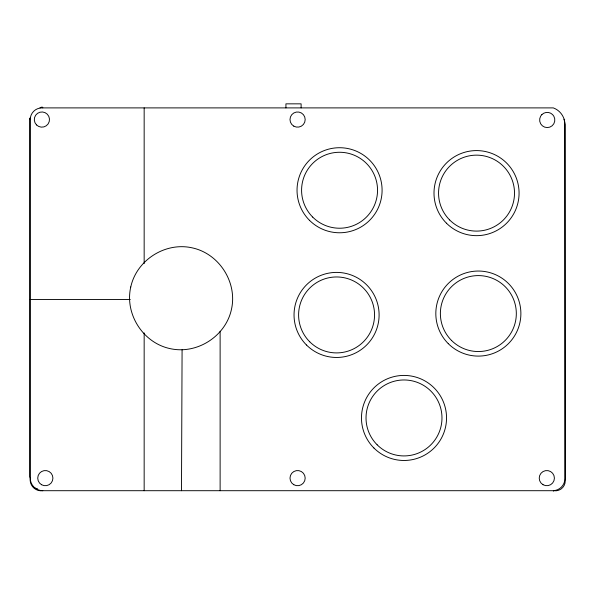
<?xml version="1.0" encoding="UTF-8"?>
<svg xmlns="http://www.w3.org/2000/svg" width="595" height="595" viewBox="0 0 595 595"><rect width="100%" height="100%" fill="white"/><g stroke="black" fill="none" stroke-linecap="round" stroke-linejoin="round"><path stroke-width="0.89" d="M181.49 490.704L182.085 349.8M553.343 491.158L553.811 490.704A9.884 9.884 0 0 0 565.25 480.678L564.945 124.534L564.127 119.216M564.224 119.565L564.692 119.565M30.233 299.493L130.268 299.493M42.803 490.704L552.74 490.704A12.205 12.205 0 0 0 564.945 478.499L564.945 124.534A17.709 17.709 0 0 0 553.313 107.896L41.895 107.896A11.662 11.662 0 0 0 30.233 119.565L30.233 478.135A11.141 11.082 -90 0 0 42.803 490.704A12.569 12.569 0 0 1 30.233 478.135L29.75 476.811L29.75 118.517A10.368 2.425 -47.5 0 1 30.464 117.423M35.15 488.108L37.701 488.971M29.75 118.517L30.233 119.565M301.115 107.896L301.115 103.842L285.927 103.842L285.927 107.896M220.12 331.289L220.12 490.704M144.161 107.896L144.161 263.622M144.161 332.91L144.161 490.704M39.969 107.911A10.368 2.425 -47.5 0 1 42.803 107.896M130.766 286.954C124.563 313.848 142.845 342.69 169.82 348.558C196.722 354.761 225.564 336.472 231.425 309.497C237.628 282.595 219.347 253.76 192.371 247.892C165.47 241.689 136.634 259.978 130.766 286.954M541.866 114.604L540.654 116.181A7.594 7.594 0 0 0 547.236 127.575A7.594 7.594 0 0 0 553.811 116.181L552.606 114.604A7.594 7.594 0 0 0 541.866 114.604M293.789 126.14A7.594 7.594 0 0 0 305.183 119.565A7.594 7.594 0 0 0 293.789 112.983A7.594 7.594 0 0 0 293.789 126.14M543.019 484.709A7.594 7.594 0 0 0 554.406 478.135A7.594 7.594 0 0 0 543.019 471.56A7.594 7.594 0 0 0 543.019 484.709M293.789 484.709A7.594 7.594 0 0 0 305.183 478.135A7.594 7.594 0 0 0 293.789 471.56A7.594 7.594 0 0 0 293.789 484.709M36.526 124.935A7.594 7.594 0 0 0 49.236 121.529A7.594 7.594 0 0 0 39.932 112.224A7.594 7.594 0 0 0 36.526 124.935M41.524 484.709A7.594 7.594 0 0 0 52.918 478.135A7.594 7.594 0 0 0 41.524 471.56A7.594 7.594 0 0 0 41.524 484.709M373.928 448.02A42.535 42.535 0 0 0 445.09 428.958A42.535 42.535 0 0 0 392.998 376.866A42.535 42.535 0 0 0 373.928 448.02M377.148 444.8A37.976 37.976 0 0 0 440.687 427.775A37.976 37.976 0 0 0 394.173 381.261A37.976 37.976 0 0 0 377.148 444.8M448.273 343.642A42.535 42.535 0 0 0 519.435 324.58A42.535 42.535 0 0 0 467.343 272.488A42.535 42.535 0 0 0 448.273 343.642M451.501 340.422A37.976 37.976 0 0 0 515.032 323.397A37.976 37.976 0 0 0 468.525 276.883A37.976 37.976 0 0 0 451.501 340.422M306.499 345.011A42.535 42.535 0 0 0 377.654 325.941A42.535 42.535 0 0 0 325.562 273.849A42.535 42.535 0 0 0 306.499 345.011M309.72 341.783A37.976 37.976 0 0 0 373.258 324.758A37.976 37.976 0 0 0 326.744 278.252A37.976 37.976 0 0 0 309.72 341.783M446.458 223.199A42.535 42.535 0 0 0 517.62 204.137A42.535 42.535 0 0 0 465.528 152.037A42.535 42.535 0 0 0 446.458 223.199M449.679 219.979A37.976 37.976 0 0 0 513.217 202.954A37.976 37.976 0 0 0 466.703 156.44A37.976 37.976 0 0 0 449.679 219.979M309.489 220.321A42.535 42.535 0 0 0 380.644 201.259A42.535 42.535 0 0 0 328.552 149.167A42.535 42.535 0 0 0 309.489 220.321M312.71 217.101A37.976 37.976 0 0 0 376.248 200.076A37.976 37.976 0 0 0 329.734 153.562A37.976 37.976 0 0 0 312.71 217.101"/></g></svg>
